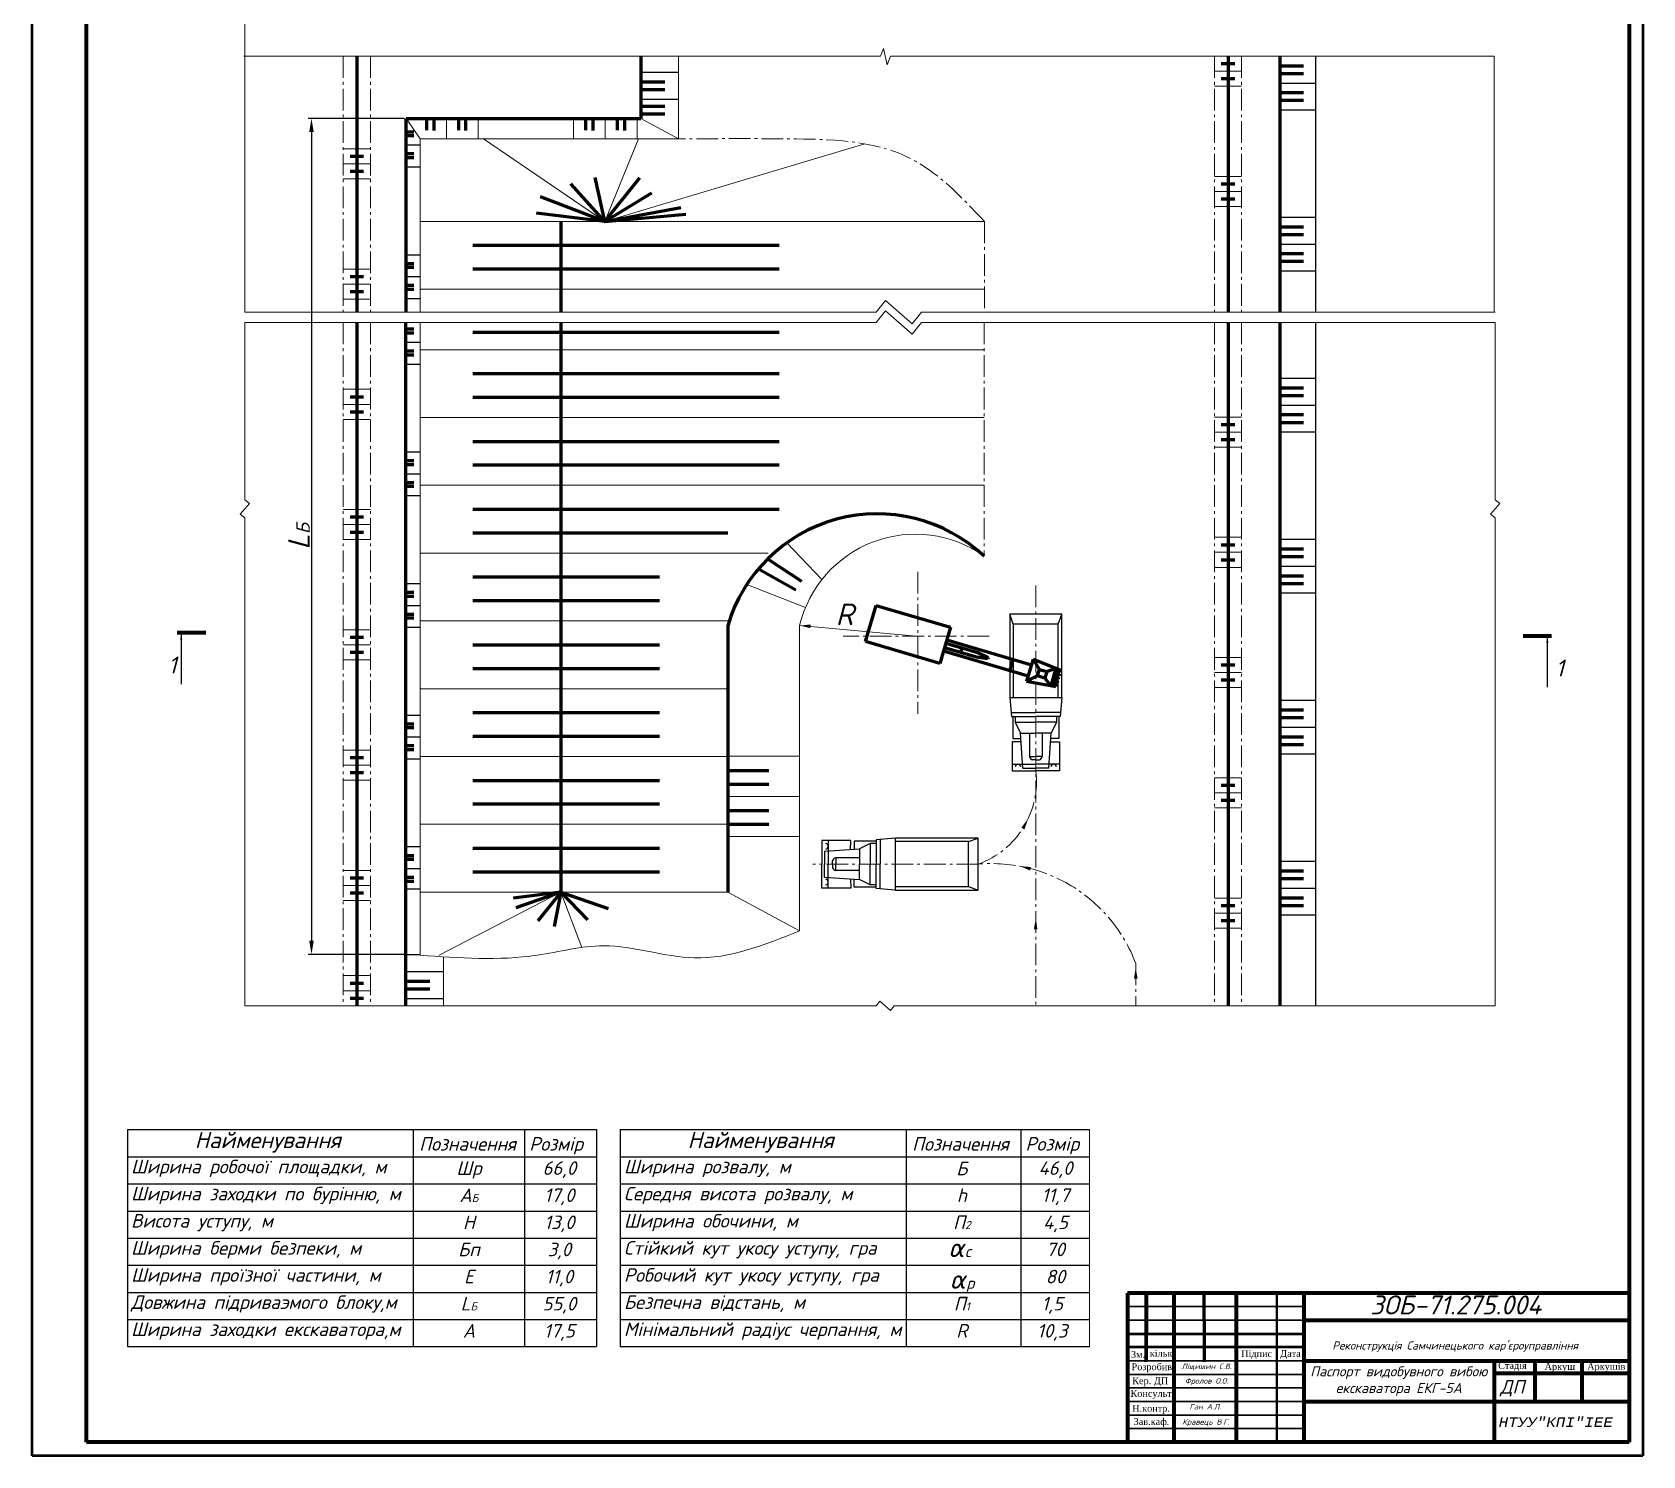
# Model space of a CAD drawing. Header units: millimetres. Extents: x 1555 to 5750, y -1109 to 1444.
# Drawn here: x 2574 to 3168, y -118 to 407 of the extents above; entities that cross this region are included whole.
import ezdxf

# ---------------------------------------------------------------- set-up
doc = ezdxf.new("R2010")
doc.units = ezdxf.units.MM
doc.linetypes.add('gost6', pattern=[12, 8, -1.5, 1, -1.5])
doc.dimstyles.new('ISO-25', dxfattribs={"dimtxt": 2.5, "dimasz": 2.5, "dimexe": 1.25, "dimexo": 0.625, "dimtad": 1, "dimtxsty": 'Standard', "dimcen": 2.5, "dimadec": 0, "dimazin": 0, "dimtfac": 1, "dimtmove": 0, "dimatfit": 3, "dimfxl": 1, "dimarcsym": 0})

# ---------------------------------------------------------------- blocks, each defined once
blk = doc.blocks.new('*D47')
at = {"color": 0, "lineweight": -2, "transparency": 16777216}
for p, q in [((2710.74, 375.13), (2675.26, 375.13)), ((2676.51, 370.13), (2676.51, 71.89)), ((2710.74, 66.89), (2675.26, 66.89))]:
    blk.add_line(p, q, dxfattribs=at)
at = {"color": 0, "lineweight": 25, "transparency": 16777216}
for points in [[(2675.67, 370.13), (2677.34, 370.13), (2676.51, 375.13)], [(2675.67, 71.89), (2677.34, 71.89), (2676.51, 66.89)]]:
    blk.add_solid(points, dxfattribs=at)
at = {"layer": 'Defpoints', "color": 0, "lineweight": 25, "transparency": 16777216}
for p in [(2711.37, 375.13), (2676.51, 66.89), (2711.37, 66.89)]:
    blk.add_point(p, dxfattribs=at)
at = {"color": 0, "transparency": 16777216, "insert": (2671.88, 221.01), "char_height": 8, "attachment_point": 5, "rotation": 90}
blk.add_mtext('{\\fISOCPEUR|b0|i1|c0|p34;L\\fISOCPEUR|b0|i1|c204|p34;\\H0.625x;Б}', dxfattribs=at)

msp = doc.modelspace()

# ---------------------------------------------------------------- linework, layer by layer
at = {"color": 0}
for p, q in [((2573.5084, 723.0007), (2573.5084, -117.9993)), ((3167.5084, -117.9993), (3167.5084, 723.0007)), ((3046.8505, 398.0989), (3046.8505, 303.7269)), ((2797.9935, 392.167), (2811.843, 392.167)), ((3033.6259, 388.2027), (3046.8505, 388.2027)), ((2797.9935, 382.2708), (2811.843, 382.2708)), ((3033.6259, 378.3065), (3046.8505, 378.3065)), ((2711.3684, 365.3631), (2716.5017, 365.3631)), ((2711.3684, 357.2961), (2716.5017, 357.2961)), ((3033.6259, 338.7217), (3046.8505, 338.7217)), ((3033.6259, 328.8255), (3046.8505, 328.8255)), ((2711.3684, 324.9069), (2716.5017, 324.9069)), ((2711.3649, 316.84), (2716.4982, 316.84)), ((3033.6259, 318.9293), (3046.8505, 318.9293)), ((2711.3649, 308.773), (2716.4982, 308.773)), ((3046.8505, 299.8752), (3046.8505, 47.9639)), ((2711.3649, 292.6391), (2716.4982, 292.6391)), ((2711.3649, 284.5721), (2716.4982, 284.5721)), ((3033.6259, 279.3445), (3046.8505, 279.3445)), ((3033.6259, 269.4483), (3046.8505, 269.4483)), ((3033.6259, 259.5521), (3046.8505, 259.5521)), ((2711.3649, 252.1829), (2716.4982, 252.1829)), ((2711.3649, 244.116), (2716.4982, 244.116)), ((2711.3649, 236.049), (2716.4982, 236.049)), ((3033.6259, 219.9673), (3046.8505, 219.9673)), ((3033.6259, 210.0711), (3046.8505, 210.0711)), ((2711.3649, 203.6598), (2716.4982, 203.6598)), ((3033.6259, 200.1749), (3046.8505, 200.1749)), ((2711.3649, 195.5928), (2716.4982, 195.5928)), ((2935.3535, 188.6774), (2934.0838, 192.2941)), ((2951.8601, 188.6774), (2953.2275, 192.2941)), ((2711.3649, 187.5259), (2716.4982, 187.5259)), ((2934.0838, 161.6015), (2934.7132, 154.651)), ((2953.2275, 161.6015), (2952.5981, 154.651)), ((3033.6259, 160.5901), (3046.8505, 160.5901)), ((2711.3649, 155.1367), (2716.4982, 155.1367)), ((2934.5819, 156.1008), (2943.6557, 156.1008)), ((2934.7132, 154.651), (2943.6557, 154.651)), ((2935.1377, 154.651), (2935.1377, 146.4866)), ((2936.0099, 154.651), (2936.0099, 152.4787)), ((2952.7294, 156.1008), (2943.6557, 156.1008)), ((2952.5981, 154.651), (2943.6557, 154.651)), ((2951.3014, 154.651), (2951.3014, 152.4787)), ((2952.1736, 154.651), (2952.1736, 146.4866)), ((2936.0099, 152.4787), (2937.9664, 148.5154)), ((2936.0099, 152.4787), (2943.6557, 152.4787)), ((2937.9664, 148.5154), (2943.6557, 148.5154)), ((2938.8816, 135.5813), (2937.9664, 148.5154)), ((2941.3241, 148.5154), (2941.3241, 139.8336)), ((2951.3014, 152.4787), (2943.6557, 152.4787)), ((2949.3449, 148.5154), (2943.6557, 148.5154)), ((2945.9872, 148.5154), (2945.9872, 139.8336)), ((2948.4297, 135.5813), (2949.3449, 148.5154)), ((2951.3014, 152.4787), (2949.3449, 148.5154)), ((3033.6259, 150.6939), (3046.8505, 150.6939)), ((2711.3649, 147.0697), (2716.4982, 147.0697)), ((2938.1978, 145.2465), (2934.8712, 145.3082)), ((2934.8712, 145.3082), (2934.8712, 134.5665)), ((2935.1377, 146.4866), (2938.11, 146.4866)), ((2949.1136, 145.2465), (2952.4401, 145.3082)), ((2952.1736, 146.4866), (2949.2013, 146.4866)), ((2952.4401, 145.3082), (2952.4401, 134.5665)), ((2711.3649, 139.0028), (2716.4982, 139.0028)), ((2934.8707, 137.001), (2938.7746, 137.001)), ((2938.7746, 137.001), (2943.6557, 137.001)), ((2941.3241, 139.8336), (2943.6557, 139.8336)), ((2943.6557, 138.5734), (2942.2895, 138.5734)), ((2945.9872, 139.8336), (2943.6557, 139.8336)), ((2943.6557, 138.5734), (2945.0218, 138.5734)), ((2948.5367, 137.001), (2943.6557, 137.001)), ((2952.4406, 137.001), (2948.5367, 137.001)), ((3033.6259, 140.7977), (3046.8505, 140.7977)), ((2934.8712, 134.5665), (2943.6557, 134.5665)), ((2938.8816, 135.5813), (2943.6557, 135.5813)), ((2948.4297, 135.5813), (2943.6557, 135.5813)), ((2952.4401, 134.5665), (2943.6557, 134.5665)), ((2875.4221, 108.9393), (2864.6804, 108.9393)), ((2864.6804, 108.9393), (2864.6804, 100.1548)), ((2867.1149, 108.9397), (2867.1149, 105.0358)), ((2875.3604, 105.6127), (2875.4221, 108.9393)), ((2884.7649, 108.6727), (2876.6005, 108.6727)), ((2876.6005, 108.6727), (2876.6005, 105.7004)), ((2882.5926, 107.8005), (2878.6293, 105.844)), ((2884.7649, 107.8005), (2882.5926, 107.8005)), ((2882.5926, 107.8005), (2882.5926, 100.1548)), ((2891.7154, 109.7266), (2884.7649, 109.0972)), ((2884.7649, 109.0972), (2884.7649, 100.1548)), ((2886.2147, 109.2285), (2886.2147, 100.1548)), ((2918.7913, 108.4569), (2922.408, 109.7266)), ((2711.3649, 106.6136), (2716.4982, 106.6136)), ((2865.6952, 104.9288), (2878.6293, 105.844)), ((2865.6952, 104.9288), (2865.6952, 100.1548)), ((2867.1149, 105.0358), (2867.1149, 100.1548)), ((2868.6873, 100.1548), (2868.6873, 101.5209)), ((2878.6293, 102.4863), (2869.9475, 102.4863)), ((2869.9475, 102.4863), (2869.9475, 100.1548)), ((2878.6293, 105.844), (2878.6293, 100.1548)), ((3033.6259, 101.2129), (3046.8505, 101.2129)), ((2711.3649, 98.5466), (2716.4982, 98.5466)), ((2864.6804, 91.3703), (2864.6804, 100.1548)), ((2865.6952, 95.3808), (2865.6952, 100.1548)), ((2865.6952, 95.3808), (2878.6293, 94.4656)), ((2867.1149, 95.2737), (2867.1149, 100.1548)), ((2867.1149, 91.3699), (2867.1149, 95.2737)), ((2868.6873, 100.1548), (2868.6873, 98.7886)), ((2869.9475, 97.8233), (2869.9475, 100.1548)), ((2878.6293, 97.8233), (2869.9475, 97.8233)), ((2878.6293, 94.4656), (2878.6293, 100.1548)), ((2882.5926, 92.509), (2882.5926, 100.1548)), ((2884.7649, 91.2123), (2884.7649, 100.1548)), ((2886.2147, 91.081), (2886.2147, 100.1548)), ((2711.3649, 91.0864), (2716.4982, 91.0864)), ((2875.4221, 91.3703), (2864.6804, 91.3703)), ((2875.3604, 94.6969), (2875.4221, 91.3703)), ((2876.6005, 91.6369), (2876.6005, 94.6091)), ((2884.7649, 91.6369), (2876.6005, 91.6369)), ((2882.5926, 92.509), (2878.6293, 94.4656)), ((2884.7649, 92.509), (2882.5926, 92.509)), ((2891.7154, 90.5829), (2884.7649, 91.2123)), ((2918.7913, 91.9503), (2922.408, 90.5829)), ((3033.6259, 91.3167), (3046.8505, 91.3167)), ((3033.6259, 81.4205), (3046.8505, 81.4205)), ((2711.3649, 66.8856), (2716.4982, 66.8856)), ((2711.3649, 60.5283), (2725.2144, 60.5283)), ((2711.3649, 50.6321), (2725.2144, 50.6321)), ((2608.6064, 2.263), (2781.6317, 2.263)), ((2608.6064, 2.263), (2608.6064, -77.737)), ((2714.0497, 2.263), (2714.0497, -77.737)), ((2755.0973, 2.263), (2755.0973, -77.737)), ((2781.6317, 2.263), (2781.6317, -77.737)), ((2790.3988, 2.263), (2790.3988, -77.737)), ((2790.3988, 2.263), (2963.4241, 2.263)), ((2895.8421, 2.263), (2895.8421, -77.737)), ((2938.0721, 2.263), (2938.0721, -77.737)), ((2608.6064, -7.737), (2781.6317, -7.737)), ((2790.3988, -7.737), (2963.4241, -7.737)), ((2608.6064, -17.737), (2781.6317, -17.737)), ((2790.3988, -17.737), (2963.4241, -17.737)), ((2608.6064, -27.737), (2781.6317, -27.737)), ((2790.3988, -27.737), (2963.4241, -27.737)), ((2608.6064, -37.737), (2781.6317, -37.737)), ((2790.3988, -37.737), (2963.4241, -37.737)), ((2608.6064, -47.737), (2781.6317, -47.737)), ((2790.3988, -47.737), (2963.4241, -47.737)), ((2608.6064, -57.737), (2781.6317, -57.737)), ((2790.3988, -57.737), (2963.4241, -57.737)), ((2608.6064, -67.737), (2781.6317, -67.737)), ((2790.3988, -67.737), (2963.4241, -67.737)), ((2608.6064, -77.737), (2781.6317, -77.737)), ((2790.3988, -77.737), (2963.4241, -77.737)), ((2573.5084, -117.9993), (3167.5084, -117.9993))]:
    msp.add_line(p, q, dxfattribs=at)
at = {"color": 1, "lineweight": 50}
for p, q in [((2573.5084, -117.9993), (2573.5084, 723.0007)), ((3167.5084, 723.0007), (3167.5084, -117.9993)), ((3167.5084, -117.9993), (2573.5084, -117.9993))]:
    msp.add_line(p, q, dxfattribs=at)
at = {"lineweight": 80}
for p, q in [((2593.5084, -112.9993), (2593.5084, 718.0007)), ((3162.5084, 718.0007), (3162.5084, -112.9993)), ((2977.5084, -57.9993), (2977.5084, -112.9993)), ((3162.5084, -57.9993), (2977.5084, -57.9993)), ((2984.5084, -72.9993), (2984.5084, -57.9993)), ((2994.5084, -57.9993), (2994.5084, -112.9993)), ((3017.5084, -57.9993), (3017.5084, -112.9993)), ((3042.5084, -57.9993), (3042.5084, -112.9993)), ((3042.5084, -67.9858), (3162.5084, -67.9858)), ((3042.5084, -82.9993), (3162.5084, -82.9993)), ((3112.6511, -82.7143), (3112.6511, -112.7143)), ((3127.6511, -82.7143), (3127.6511, -97.7143)), ((3145.0084, -82.9993), (3145.0084, -97.9993)), ((3162.6511, -87.7143), (3112.6511, -87.7143)), ((3042.5084, -97.9993), (3162.5084, -97.9993)), ((3162.5084, -112.9993), (2593.5084, -112.9993))]:
    msp.add_line(p, q, dxfattribs=at)
at = {"color": 0, "lineweight": 20}
for p, q in [((2651.9596, 303.7269), (2651.9576, 423.457)), ((2651.5993, 398.0989), (2886.3207, 398.0989)), ((2811.843, 398.0989), (2811.843, 367.6291)), ((2886.3207, 398.0989), (2887.4286, 400.9218)), ((2887.4286, 400.9218), (2888.7647, 394.9314)), ((2890.0029, 398.0989), (2888.7647, 394.9314)), ((2890.0029, 398.0989), (3112.6773, 398.0989)), ((3112.6773, 398.0989), (3112.6773, 303.7269)), ((3009.5527, 392.5551), (3019.5527, 392.5551)), ((3009.5527, 387.0113), (3019.5527, 387.0113)), ((2716.6228, 367.6291), (2711.3685, 375.1291)), ((2726.2706, 375.1291), (2726.2706, 367.6291)), ((2737.99, 375.1291), (2737.99, 367.6291)), ((2773.1484, 375.1291), (2773.1484, 367.6291)), ((2784.8679, 375.1291), (2784.8679, 367.6291)), ((2796.5873, 375.1291), (2796.5873, 367.6291)), ((2797.9935, 375.1291), (2811.843, 367.6291)), ((2688.2377, 363.9592), (2698.2377, 363.9592)), ((2716.6228, 367.6291), (2716.6228, 303.7269)), ((2716.6228, 367.6291), (2811.843, 367.6291)), ((2784.7489, 337.1535), (2739.9505, 367.6291)), ((2784.7489, 337.1535), (2797.1704, 367.6291)), ((2784.7489, 337.1535), (2880.6207, 365.764)), ((2688.2377, 358.4154), (2698.2377, 358.4154)), ((2688.2377, 352.8716), (2698.2377, 352.8716)), ((3009.5527, 353.7487), (3019.5527, 353.7487)), ((3009.5527, 348.2049), (3019.5527, 348.2049)), ((3009.5527, 342.6611), (3019.5527, 342.6611)), ((2924.7233, 337.1542), (2716.6228, 337.1531)), ((2688.2377, 319.609), (2698.2377, 319.609)), ((2688.2377, 314.0652), (2698.2377, 314.0652)), ((2924.7233, 312.1542), (2716.6227, 312.1531)), ((2651.9596, 303.7269), (2884.7721, 303.7269)), ((2688.2377, 308.5214), (2698.2377, 308.5214)), ((2884.7705, 299.8752), (2888.1959, 304.2104)), ((2884.7721, 303.7269), (2888.1975, 308.0621)), ((2888.1959, 304.2104), (2893.1209, 299.8752)), ((2888.1975, 308.0621), (2893.1225, 303.7269)), ((2898.0475, 299.3916), (2893.1225, 303.7269)), ((2901.4729, 303.7269), (2898.0475, 299.3916)), ((2901.4729, 303.7269), (3113.0377, 303.7269)), ((2651.958, 299.8752), (2884.7705, 299.8752)), ((2651.9592, 234.5668), (2651.958, 299.8752)), ((2716.6192, 66.5934), (2716.6192, 299.8752)), ((2898.0459, 295.54), (2893.1209, 299.8752)), ((2901.4713, 299.8752), (2898.0459, 295.54)), ((2901.4713, 299.8752), (3113.0361, 299.8752)), ((3113.0322, 234.5668), (3113.0322, 299.8752)), ((2924.5529, 289.8705), (2716.6192, 289.8694)), ((2688.2377, 275.2588), (2698.2377, 275.2588)), ((2688.2377, 269.715), (2698.2377, 269.715)), ((2688.2377, 264.1712), (2698.2377, 264.1712)), ((2924.5529, 264.8705), (2716.6192, 264.8694)), ((3009.5527, 265.0482), (3019.5527, 265.0482)), ((3009.5527, 259.5045), (3019.5527, 259.5045)), ((3009.5527, 253.9607), (3019.5527, 253.9607)), ((2924.5529, 239.8705), (2716.6192, 239.8694)), ((2651.9592, 234.5668), (2653.6933, 233.1967)), ((2653.6933, 233.1967), (2651.9592, 231.2267)), ((3113.0322, 234.5668), (3114.7663, 233.1967)), ((3114.7663, 233.1967), (3113.0322, 231.2267)), ((2650.2251, 229.2567), (2651.9592, 231.2267)), ((2651.9592, 227.8865), (2650.2251, 229.2567)), ((2651.9624, 47.9639), (2651.9592, 227.8865)), ((2688.2377, 230.9085), (2698.2377, 230.9085)), ((3111.2981, 229.2567), (3113.0322, 231.2267)), ((3113.0322, 227.8865), (3111.2981, 229.2567)), ((3113.0322, 47.9639), (3113.0322, 227.8865)), ((2688.2377, 225.3648), (2698.2377, 225.3648)), ((2688.2377, 219.821), (2698.2377, 219.821)), ((3009.5527, 220.698), (3019.5527, 220.698)), ((2844.9364, 214.8701), (2716.6192, 214.8694)), ((2851.7629, 218.6411), (2864.733, 205.0844)), ((3009.5527, 215.1542), (3019.5527, 215.1542)), ((3009.5527, 209.6105), (3019.5527, 209.6105)), ((2837.02, 203.2626), (2858.7072, 194.7832)), ((2688.2377, 186.5583), (2698.2377, 186.5583)), ((2830.3447, 189.87), (2716.6192, 189.8694)), ((2899.5546, 184.2862), (2856.5527, 188.122)), ((2856.5527, 188.122), (2856.5527, 75.5526)), ((2688.2377, 181.0145), (2698.2377, 181.0145)), ((2688.2377, 175.4708), (2698.2377, 175.4708)), ((3009.5527, 176.3478), (3019.5527, 176.3478)), ((3009.5527, 170.804), (3019.5527, 170.804)), ((2830.0137, 164.87), (2716.6192, 164.8694)), ((3009.5527, 165.2602), (3019.5527, 165.2602)), ((2688.2377, 142.2081), (2698.2377, 142.2081)), ((2688.2377, 136.6643), (2698.2377, 136.6643)), ((2830.0138, 139.87), (2716.6192, 139.8694)), ((2830.014, 139.9308), (2856.5527, 139.9308)), ((2688.2377, 131.1206), (2698.2377, 131.1206)), ((3009.5527, 131.9976), (3019.5527, 131.9976)), ((2830.014, 125.1441), (2856.5527, 125.1441)), ((3009.5527, 126.4538), (3019.5527, 126.4538)), ((3009.5527, 120.91), (3019.5527, 120.91)), ((2830.014, 114.87), (2716.6192, 114.8694)), ((2830.014, 110.3574), (2856.5527, 110.3574)), ((2688.2377, 97.8579), (2698.2377, 97.8579)), ((2688.2377, 92.3141), (2698.2377, 92.3141)), ((2830.0141, 89.87), (2716.6192, 89.8694)), ((2768.4423, 89.8701), (2723.6405, 66.5935)), ((2768.4433, 89.87), (2776.2718, 69.458)), ((2830.0141, 89.8699), (2856.5527, 75.5526)), ((2688.2377, 86.7703), (2698.2377, 86.7703)), ((3009.5527, 87.6474), (3019.5527, 87.6474)), ((3009.5527, 82.1036), (3019.5527, 82.1036)), ((3009.5527, 76.5598), (3019.5527, 76.5598)), ((2725.184, 65.9903), (2725.2023, 47.9639)), ((2688.2377, 59.0514), (2698.2377, 59.0514)), ((2688.2377, 53.5077), (2698.2377, 53.5077)), ((2884.7701, 47.9639), (2651.9624, 47.9639)), ((2884.7701, 47.9639), (2886.1402, 49.698)), ((2886.1402, 49.698), (2888.1102, 47.9639)), ((2890.0802, 46.2298), (2888.1102, 47.9639)), ((2891.4504, 47.9639), (2890.0802, 46.2298)), ((3113.042, 47.9639), (2891.4504, 47.9639)), ((2963.4241, 2.263), (2963.4241, -77.737))]:
    msp.add_line(p, q, dxfattribs=at)
at = {"color": 0, "linetype": 'gost6', "lineweight": 20}
for p, q in [((2688.2377, 398.0989), (2688.2377, 303.7269)), ((2698.2377, 398.0989), (2698.2377, 303.7269)), ((3009.5527, 398.0989), (3009.5527, 303.7269)), ((3019.5527, 398.0989), (3019.5527, 303.7269)), ((2924.7233, 337.1542), (2924.7233, 303.7269)), ((2688.2377, 299.8752), (2688.2377, 47.9639)), ((2698.2377, 299.8752), (2698.2377, 47.9639)), ((2924.5529, 299.8752), (2924.5529, 213.7773)), ((3009.5527, 299.8752), (3009.5527, 47.9639)), ((3019.5527, 299.8752), (3019.5527, 47.9639)), ((2900.1506, 207.9929), (2900.1506, 155.5917)), ((2943.6557, 202.8794), (2943.6557, 47.9639)), ((2926.4506, 184.2862), (2872.6586, 184.2862)), ((2922.408, 100.1548), (2861.3514, 100.1548)), ((2980.4811, 63.5315), (2980.4811, 47.9639))]:
    msp.add_line(p, q, dxfattribs=at)
at = {"color": 0, "lineweight": 60}
for p, q in [((2693.2377, 398.0989), (2693.2377, 330.6965)), ((2797.9935, 398.0989), (2797.9935, 375.1291)), ((3014.5527, 398.0989), (3014.5527, 314.9422)), ((3033.6259, 398.0989), (3033.6259, 303.7269)), ((3017.0527, 395.2485), (3012.0527, 395.2485)), ((3033.6259, 394.5666), (3042.4238, 394.5666)), ((2797.9935, 388.6347), (2806.7914, 388.6347)), ((3017.0527, 389.7047), (3012.0527, 389.7047)), ((3033.6259, 391.735), (3042.4238, 391.735)), ((2797.9935, 385.8032), (2806.7914, 385.8032)), ((3033.6259, 384.6704), (3042.4238, 384.6704)), ((3033.6259, 381.8388), (3042.4238, 381.8388)), ((2711.3684, 303.7269), (2711.3684, 375.1291)), ((2711.3685, 375.1291), (2797.9935, 375.1291)), ((2718.9514, 375.1291), (2718.9514, 370.7764)), ((2721.6256, 375.1291), (2721.6256, 370.6797)), ((2730.6709, 375.1291), (2730.6709, 370.7764)), ((2733.3451, 375.1291), (2733.3451, 370.6797)), ((2777.5487, 375.1291), (2777.5487, 370.7764)), ((2780.2229, 375.1291), (2780.2229, 370.6797)), ((2789.2682, 375.1291), (2789.2682, 370.7764)), ((2791.9424, 375.1291), (2791.9424, 370.6797)), ((2797.9935, 379.7264), (2806.7914, 379.7264)), ((2797.9935, 376.8949), (2806.7914, 376.8949)), ((2714.2892, 370.1095), (2711.3684, 370.1095)), ((2714.2892, 368.6836), (2711.3684, 368.6836)), ((2695.7377, 361.1088), (2690.7377, 361.1088)), ((2714.2892, 362.0425), (2711.3684, 362.0425)), ((2714.2892, 360.6167), (2711.3684, 360.6167)), ((2695.7377, 355.565), (2690.7377, 355.565)), ((2784.7489, 337.1535), (2772.2106, 351.0699)), ((2784.7489, 337.1535), (2781.1886, 353.3359)), ((2784.7489, 337.1535), (2797.5752, 353.2385)), ((3017.0527, 350.8982), (3012.0527, 350.8982)), ((2784.7489, 337.1535), (2761.0001, 346.2481)), ((2784.7489, 337.1535), (2802.0621, 347.6625)), ((3017.0527, 345.3545), (3012.0527, 345.3545)), ((2784.7489, 337.1535), (2759.4928, 340.2245)), ((2784.7489, 337.1535), (2812.7053, 342.2527)), ((2784.7489, 337.1535), (2814.5601, 339.8938)), ((2768.4423, 337.1534), (2768.4426, 303.7269)), ((3033.6259, 335.1894), (3042.4238, 335.1894)), ((2693.2377, 330.6965), (2693.2377, 303.7269)), ((2736.0462, 328.3559), (2848.9753, 328.3559)), ((3033.6259, 332.3578), (3042.4238, 332.3578)), ((2714.2892, 321.5863), (2711.3684, 321.5863)), ((3033.6259, 325.2932), (3042.4238, 325.2932)), ((3033.6259, 322.4616), (3042.4238, 322.4616)), ((2695.7377, 316.7585), (2690.7377, 316.7585)), ((2714.2892, 320.1605), (2711.3684, 320.1605)), ((2736.0462, 319.6535), (2848.9753, 319.6535)), ((3014.5527, 314.9422), (3014.5527, 303.7269)), ((2695.7377, 311.2148), (2690.7377, 311.2148)), ((2714.2857, 313.5194), (2711.3649, 313.5194)), ((2714.2857, 312.0936), (2711.3649, 312.0936)), ((2693.2377, 299.8752), (2693.2377, 247.5399)), ((2711.3649, 47.9639), (2711.3649, 299.8752)), ((2714.2857, 297.3855), (2711.3649, 297.3855)), ((2768.4401, 299.8752), (2768.442, 89.87)), ((3014.5527, 299.8752), (3014.5527, 231.7856)), ((3033.6259, 299.8752), (3033.6259, 47.9639)), ((2714.2857, 295.9597), (2711.3649, 295.9597)), ((2736.0462, 296.3699), (2848.9753, 296.3699)), ((2714.2857, 289.3185), (2711.3649, 289.3185)), ((2714.2857, 287.8927), (2711.3649, 287.8927)), ((2736.0462, 281.0723), (2848.9753, 281.0723)), ((3033.6259, 275.8122), (3042.4238, 275.8122)), ((2695.7377, 272.4083), (2690.7377, 272.4083)), ((2736.0462, 272.3699), (2848.9753, 272.3699)), ((3033.6259, 272.9806), (3042.4238, 272.9806)), ((2695.7377, 266.8645), (2690.7377, 266.8645)), ((3017.0527, 262.1978), (3012.0527, 262.1978)), ((3033.6259, 265.916), (3042.4238, 265.916)), ((3033.6259, 263.0844), (3042.4238, 263.0844)), ((2736.0462, 256.0723), (2848.9753, 256.0723)), ((3017.0527, 256.654), (3012.0527, 256.654)), ((2693.2377, 247.5399), (2693.2377, 164.3832)), ((2714.2857, 248.8623), (2711.3649, 248.8623)), ((2714.2857, 247.4365), (2711.3649, 247.4365)), ((2736.0462, 247.3699), (2848.9753, 247.3699)), ((2714.2857, 240.7954), (2711.3649, 240.7954)), ((2714.2857, 239.3696), (2711.3649, 239.3696)), ((3014.5527, 231.7856), (3014.5527, 148.6289)), ((2695.7377, 228.0581), (2690.7377, 228.0581)), ((2736.0462, 231.0723), (2848.9753, 231.0723)), ((2695.7377, 222.5143), (2690.7377, 222.5143)), ((2736.0462, 222.3699), (2830.0567, 222.3699)), ((3017.0527, 217.8476), (3012.0527, 217.8476)), ((3033.6259, 216.435), (3042.4238, 216.435)), ((2841.3112, 209.0202), (2855.135, 201.3586)), ((2844.7261, 212.7104), (2857.2009, 204.496)), ((3017.0527, 212.3038), (3012.0527, 212.3038)), ((3033.6259, 213.6034), (3042.4238, 213.6034)), ((2736.0462, 206.0723), (2804.9048, 206.0723)), ((3033.6259, 206.5388), (3042.4238, 206.5388)), ((3033.6259, 203.7072), (3042.4238, 203.7072)), ((2714.2857, 200.3392), (2711.3649, 200.3392)), ((2714.2857, 198.9134), (2711.3649, 198.9134)), ((2736.0462, 197.3699), (2804.9048, 197.3699)), ((2714.2857, 192.2723), (2711.3649, 192.2723)), ((2714.2857, 190.8465), (2711.3649, 190.8465)), ((2880.7921, 182.2376), (2884.7205, 195.5956)), ((2884.7205, 195.5956), (2912.2154, 187.5098)), ((2830.0136, 188.0682), (2830.0141, 89.8699)), ((2912.2154, 187.5098), (2908.2871, 174.1518)), ((2695.7377, 183.7079), (2690.7377, 183.7079)), ((2736.0462, 181.0723), (2804.9048, 181.0723)), ((2908.2871, 174.1518), (2880.7921, 182.2376)), ((2909.6634, 178.8318), (2940.8521, 169.6597)), ((2910.0189, 180.0407), (2921.8075, 176.5738)), ((2910.4836, 181.6209), (2922.2722, 178.1541)), ((2910.8391, 182.8298), (2942.0023, 173.6652)), ((2916.3779, 179.8875), (2915.9132, 178.3072)), ((2695.7377, 178.1641), (2690.7377, 178.1641)), ((2736.0462, 172.3699), (2804.9048, 172.3699)), ((2921.8075, 176.5738), (2925.926, 176.0031)), ((2922.2722, 178.1541), (2926.044, 176.4044)), ((2926.0209, 176.3269), (2925.9017, 175.9259)), ((2935.272, 175.7693), (2934.0962, 171.7713)), ((2942.0361, 173.7801), (2940.8603, 169.7821)), ((2942.655, 175.7901), (2942.0486, 173.7283)), ((2944.9499, 171.9928), (2942.655, 175.7901)), ((2942.655, 175.7901), (2951.0561, 172.4001)), ((2947.7109, 171.1808), (2951.0561, 172.4001)), ((2951.0561, 172.4001), (2949.1654, 165.9708)), ((2951.0561, 172.4001), (2952.7761, 171.7061)), ((3017.0527, 173.4974), (3012.0527, 173.4974)), ((2940.8729, 169.7303), (2940.2665, 167.6685)), ((2944.1942, 169.5754), (2940.2665, 167.6685)), ((2940.2665, 167.6685), (2950.9872, 165.6232)), ((2944.1942, 169.5754), (2944.9499, 171.9928)), ((2946.9964, 168.7513), (2944.1942, 169.5754)), ((2944.9499, 171.9928), (2947.7109, 171.1808)), ((2947.7109, 171.1808), (2946.9964, 168.7513)), ((2946.9964, 168.7513), (2949.1654, 165.9708)), ((2949.5168, 167.1659), (2951.2368, 166.4719)), ((2951.405, 167.0441), (2949.5168, 167.1659)), ((2949.8935, 168.4468), (2951.6135, 167.7528)), ((2951.798, 168.3803), (2949.9098, 168.5022)), ((2950.2865, 169.783), (2952.0064, 169.089)), ((2952.1747, 169.6612), (2950.2865, 169.783)), ((2950.6632, 171.0639), (2952.3831, 170.3699)), ((2952.5677, 170.9974), (2950.6795, 171.1193)), ((2951.2368, 166.4719), (2950.9872, 165.6232)), ((2951.6135, 167.7528), (2951.405, 167.0441)), ((2952.0064, 169.089), (2951.798, 168.3803)), ((2952.3831, 170.3699), (2952.1747, 169.6612)), ((2952.7761, 171.7061), (2952.5677, 170.9974)), ((3017.0527, 167.9536), (3012.0527, 167.9536)), ((2693.2377, 164.3832), (2693.2377, 81.2266)), ((2736.0462, 156.0723), (2804.9048, 156.0723)), ((3033.6259, 157.0578), (3042.4238, 157.0578)), ((2714.2857, 151.8161), (2711.3649, 151.8161)), ((2714.2857, 150.3903), (2711.3649, 150.3903)), ((3014.5527, 148.6289), (3014.5527, 65.4723)), ((3033.6259, 154.2262), (3042.4238, 154.2262)), ((2714.2857, 143.7491), (2711.3649, 143.7491)), ((2736.0462, 147.3699), (2804.9048, 147.3699)), ((3033.6259, 147.1616), (3042.4238, 147.1616)), ((3033.6259, 144.33), (3042.4238, 144.33)), ((2695.7377, 139.3577), (2690.7377, 139.3577)), ((2714.2857, 142.3233), (2711.3649, 142.3233)), ((2695.7377, 133.8139), (2690.7377, 133.8139)), ((2736.0462, 131.0723), (2804.9048, 131.0723)), ((2830.014, 134.7237), (2845.1403, 134.7237)), ((2830.014, 129.6567), (2845.1404, 129.6567)), ((3017.0527, 129.1471), (3012.0527, 129.1471)), ((2736.0462, 122.3699), (2804.9048, 122.3699)), ((2830.014, 119.937), (2845.1403, 119.937)), ((3017.0527, 123.6034), (3012.0527, 123.6034)), ((2830.014, 114.87), (2845.1404, 114.87)), ((2714.2857, 103.293), (2711.3649, 103.293)), ((2714.2857, 101.8672), (2711.3649, 101.8672)), ((2736.0462, 106.0723), (2804.9048, 106.0723)), ((2714.2857, 95.226), (2711.3649, 95.226)), ((2736.0462, 97.3699), (2804.9048, 97.3699)), ((3033.6259, 97.6806), (3042.4238, 97.6806)), ((2695.7377, 95.0074), (2690.7377, 95.0074)), ((2695.7377, 89.4637), (2690.7377, 89.4637)), ((2714.2857, 93.8002), (2711.3649, 93.8002)), ((2768.4423, 89.8701), (2750.9472, 87.6256)), ((2768.442, 89.87), (2751.8925, 84.084)), ((2768.4442, 89.8677), (2759.9278, 79.2437)), ((2768.4442, 89.8677), (2766.0724, 77.1187)), ((2768.442, 89.87), (2778.3616, 79.5979)), ((2768.4433, 89.87), (2785.9242, 83.8478)), ((3033.6259, 94.849), (3042.4238, 94.849)), ((3017.0527, 84.7969), (3012.0527, 84.7969)), ((3033.6259, 87.7844), (3042.4238, 87.7844)), ((3033.6259, 84.9528), (3042.4238, 84.9528)), ((2693.2377, 81.2266), (2693.2377, 47.9639)), ((3017.0527, 79.2531), (3012.0527, 79.2531)), ((3014.5527, 65.4723), (3014.5527, 47.9639)), ((2695.7377, 56.201), (2690.7377, 56.201)), ((2711.3649, 56.996), (2720.1628, 56.996)), ((2711.3649, 54.1644), (2720.1628, 54.1644)), ((2695.7377, 50.6572), (2690.7377, 50.6572))]:
    msp.add_line(p, q, dxfattribs=at)
at = {"color": 0, "lineweight": 100}
for p, q in [((2637.5014, 185.4462), (2627.0245, 185.4462)), ((3133.8247, 184.2862), (3123.3478, 184.2862))]:
    msp.add_line(p, q, dxfattribs=at)
at = {"lineweight": 25}
for p, q in [((2977.5084, -57.9993), (2977.5084, -57.9993)), ((2977.5084, -57.9993), (2977.5084, -57.9993)), ((2977.5084, -57.9993), (2977.5084, -57.9993)), ((2977.5084, -67.9993), (2977.5084, -62.9993)), ((3005.759, -78.042), (3005.759, -78.042)), ((3010.0084, -77.9993), (3010.0084, -77.9993)), ((2977.5084, -112.9993), (2977.5084, -107.9993))]:
    msp.add_line(p, q, dxfattribs=at)
at = {"lineweight": 60}
for p, q in [((3005.6428, -58.1875), (3005.759, -78.042)), ((3005.759, -78.042), (3005.759, -83.3829))]:
    msp.add_line(p, q, dxfattribs=at)
at = {"lineweight": 40}
msp.add_line((3032.5084, -57.9993), (3032.5084, -112.9993), dxfattribs=at)
at = {"lineweight": 30}
for p, q in [((2977.5084, -62.9993), (3042.5084, -62.9993)), ((2977.5084, -67.9993), (3042.5084, -67.9993)), ((2977.5084, -72.9993), (3042.5084, -72.9993)), ((3042.5084, -82.9993), (2977.5084, -82.9993)), ((3042.5084, -87.9993), (2977.5084, -87.9993)), ((3042.5084, -92.9993), (2977.5084, -92.9993)), ((2977.5084, -97.9993), (3042.5084, -97.9993)), ((2977.5084, -102.9993), (3042.5084, -102.9993)), ((2977.5084, -107.9993), (3042.5084, -107.9993))]:
    msp.add_line(p, q, dxfattribs=at)
at = {"lineweight": 50}
for p, q in [((2977.5084, -72.9993), (3042.5084, -72.9993)), ((3042.5084, -77.9993), (2977.5084, -77.9993))]:
    msp.add_line(p, q, dxfattribs=at)
at = {"color": 0}
for points in [[(2934.0838, 192.2941), (2934.0838, 161.6015), (2953.2275, 161.6015), (2953.2275, 192.2941)], [(2935.3535, 188.6774), (2935.3535, 161.6015), (2951.8601, 161.6015), (2951.8601, 188.6774)], [(2922.408, 109.7266), (2891.7154, 109.7266), (2891.7154, 90.5829), (2922.408, 90.5829)], [(2918.7913, 108.4569), (2891.7154, 108.4569), (2891.7154, 91.9503), (2918.7913, 91.9503)]]:
    msp.add_lwpolyline(points, close=True, dxfattribs=at)
at = {"color": 0, "lineweight": 60}
msp.add_arc((2885.1929, 171.8367), 57.5172, 46.81811, 163.6082212, dxfattribs=at)
at = {"color": 0, "lineweight": 20}
msp.add_arc((2899.2099, 178.0038), 43.8408, 54.6851368, 166.656114, dxfattribs=at)
at = {"color": 0}
for centre, radius, start, end in [((2937.0765, 135.9879), 1.013, 5.9699532, 174.8621136), ((2942.9708, 140.0952), 1.6673, 189.0271845, 245.8814054), ((2944.3405, 140.0952), 1.6673, 294.1185946, 350.9728155), ((2950.2348, 135.9879), 1.013, 5.1378864, 174.0300468), ((2866.1018, 106.7339), 1.013, 275.9699532, 84.8621136), ((2870.2091, 100.8396), 1.6673, 99.0271845, 155.8814054), ((2870.2091, 99.47), 1.6673, 204.1185946, 260.9728155), ((2866.1018, 93.5757), 1.013, 275.1378864, 84.0300468)]:
    msp.add_arc(centre, radius, start, end, dxfattribs=at)
at = {"color": 0, "linetype": 'gost6', "lineweight": 20}
for centre, radius, start, end in [((2911.4329, 130.697), 32.4542, 289.7654681, 6.8476779), ((2927.3675, 43.6644), 56.7076, 20.5082369, 95.0173085)]:
    msp.add_arc(centre, radius, start, end, dxfattribs=at)
at = {"lineweight": 70}
msp.add_arc((2757.3312, -75.6037), 227.0652, 358.036666, 0.703164, dxfattribs=at)
at = {"color": 0, "linetype": 'gost6', "lineweight": 20}
msp.add_spline([(2924.7233, 337.1542), (2896.5961, 360.8044), (2852.326, 367.6291), (2811.843, 367.6291)], degree=3, dxfattribs=at)
at = {"color": 0, "lineweight": 20}
msp.add_spline([(2856.5527, 75.5526), (2817.6833, 65.6035), (2784.2489, 70.058), (2759.7303, 66.5934), (2716.6192, 66.5934)], degree=3, dxfattribs=at)
at = {"color": 0}
for points in [[(2860.5019, 187.2009), (2856.5527, 188.122), (2860.5871, 188.5315)], [(2938.3272, 113.671), (2940.801, 116.8842), (2939.5031, 113.0423)], [(2941.5397, 97.799), (2937.8238, 99.4228), (2941.8655, 99.0919)], [(2942.9102, 76.163), (2943.6557, 80.1491), (2944.2433, 76.1367)], [(2979.8539, 57.9131), (2980.4811, 61.9195), (2981.1872, 57.9263)]]:
    msp.add_solid(points, dxfattribs=at)

# ---------------------------------------------------------------- texts
at = {"color": 0, "lineweight": 20, "attachment_point": 1}
for s, insert, char_height, width in [('{\\fISOCPEUR|b0|i1|c0|p34;R}', (2869.8026, 196.271), 8, 12.95371), ('{\\fISOCPEUR|b0|i1|c0|p34;1}', (2623.6472, 176.7551), 6.25, 8.2112), ('{\\fISOCPEUR|b0|i1|c0|p34;1}', (3135.2989, 175.5951), 6.25, 8.2112)]:
    msp.add_mtext(s, dxfattribs=dict(at, insert=insert, char_height=char_height, width=width))
at = {"color": 0}
for s, insert, char_height, width, attachment_point in [('{\\fISOCPEUR|b0|i1|c204|p34;Найменування}', (2633.4343, 1.4409), 6, 59.201769, 1), ('{\\fISOCPEUR|b0|i1|c204|p34;Найменування}', (2815.2267, 1.4409), 6, 59.201769, 1), ('{\\fISOCPEUR|b0|i1|c204|p34;Позначення}', (2716.2253, -0.4831), 5, 57.026097, 1), ('{\\fISOCPEUR|b0|i1|c204|p34;Розмір}', (2756.8337, -0.4831), 5, 24.797955, 1), ('{\\fISOCPEUR|b0|i1|c204|p34;Позначення}', (2898.0178, -0.4831), 5, 57.026097, 1), ('{\\fISOCPEUR|b0|i1|c204|p34;Розмір}', (2939.8085, -0.4831), 5, 24.797955, 1), ('{\\fISOCPEUR|b0|i1|c204|p34;Ширина робочої площадки, м}', (2609.9631, -8.8455), 5, 116.105338, 1), ('{\\fISOCPEUR|b0|i1|c204|p34;Шр}', (2734.5735, -9.4155), 5, 41.04762, 2), ('{\\fISOCPEUR|b0|i1|c204|p34;66,0}', (2767.9302, -9.4155), 5, 26.100059, 2), ('{\\fISOCPEUR|b0|i1|c204|p34;Ширина розвалу, м}', (2791.7555, -8.8455), 5, 116.105338, 1), ('{\\fISOCPEUR|b0|i1|c204|p34;Б}', (2916.3659, -9.5662), 5, 41.04762, 2), ('{\\fISOCPEUR|b0|i1|c204|p34;46,0}', (2950.905, -9.4155), 5, 26.100059, 2), ('{\\fISOCPEUR|b0|i1|c204|p34;Ширина заходки по бурінню, м}', (2609.9631, -18.8455), 5, 116.105338, 1), ('{\\fISOCPEUR|b0|i1|c204|p34;А\\H0.6x;Б}', (2734.5735, -19.4155), 5, 41.04762, 2), ('{\\fISOCPEUR|b0|i1|c0|p34;17\\fISOCPEUR|b0|i1|c204|p34;,0}', (2767.9302, -19.4155), 5, 26.100059, 2), ('{\\fISOCPEUR|b0|i1|c204|p34;Середня висота розвалу, м}', (2791.7555, -18.8455), 5, 116.105338, 1), ('{\\fISOCPEUR|b0|i1|c0|p34;h}', (2916.3659, -19.4155), 5, 41.04762, 2), ('{\\fISOCPEUR|b0|i1|c204|p34;11,7}', (2950.905, -19.4155), 5, 26.100059, 2), ('{\\fISOCPEUR|b0|i1|c204|p34;Висота уступу, м}', (2609.9631, -28.8455), 5, 116.105338, 1), ('{\\fISOCPEUR|b0|i1|c204|p34;Н}', (2734.5735, -29.4155), 5, 41.04762, 2), ('{\\fISOCPEUR|b0|i1|c204|p34;13,0}', (2767.9302, -29.4155), 5, 26.100059, 2), ('{\\fISOCPEUR|b0|i1|c204|p34;Ширина обочини, м}', (2791.7555, -28.8455), 5, 116.105338, 1), ('{\\fISOCPEUR|b0|i1|c204|p34;П\\H0.6x;2}', (2916.3659, -29.4155), 5, 41.04762, 2), ('{\\fISOCPEUR|b0|i1|c204|p34;4,5}', (2950.905, -29.4155), 5, 26.100059, 2), ('{\\fISOCPEUR|b0|i1|c204|p34;Ширина берми безпеки, м}', (2609.9631, -38.8455), 5, 116.105338, 1), ('{\\fISOCPEUR|b0|i1|c204|p34;Бп}', (2734.5735, -39.4155), 5, 41.04762, 2), ('{\\fISOCPEUR|b0|i1|c204|p34;3,0}', (2767.9302, -39.4155), 5, 26.100059, 2), ('{\\fISOCPEUR|b0|i1|c204|p34;Стійкий кут укосу уступу, гра}', (2791.7555, -38.8455), 5, 116.105338, 1), ('{\\fISOCPEUR|b0|i1|c0|p32;α\\fISOCPEUR|b0|i1|c204|p32;\\H0.6x;с}', (2915.4513, -37.737), 7, 36.781256, 2), ('{\\fISOCPEUR|b0|i1|c204|p34;70}', (2950.905, -39.4155), 5, 26.100059, 2), ('{\\fISOCPEUR|b0|i1|c204|p34;Ширина проїзної частини\\fISOCPEUR|b0|i1|c0|p34;, \\fISOCPEUR|b0|i1|c204|p34;м}', (2609.9631, -48.8455), 5, 116.105338, 1), ('{\\fISOCPEUR|b0|i1|c204|p32;Е}', (2734.5735, -49.4155), 5, 41.04762, 2), ('{\\fISOCPEUR|b0|i1|c204|p34;11,0}', (2767.9302, -49.4155), 5, 26.100059, 2), ('{\\fISOCPEUR|b0|i1|c204|p34;Робочий кут укосу уступу, гра}', (2791.7555, -48.8455), 5, 116.105338, 1), ('{\\fISOCPEUR|b0|i1|c0|p32;α\\fISOCPEUR|b0|i1|c204|p32;\\H0.6x;р}', (2916.3659, -49.4155), 7, 41.04762, 2), ('{\\fISOCPEUR|b0|i1|c204|p34;80}', (2950.905, -49.4155), 5, 26.100059, 2), ('{\\fISOCPEUR|b0|i1|c204|p34;Довжина підриваэмого блоку\\fISOCPEUR|b0|i1|c0|p34;,\\fISOCPEUR|b0|i1|c204|p34;м}', (2609.9631, -58.8455), 5, 116.105338, 1), ('{\\fISOCPEUR|b0|i1|c204|p34;Безпечна відстань\\fISOCPEUR|b0|i1|c0|p34;,\\fISOCPEUR|b0|i1|c204|p34; м}', (2791.7555, -58.8455), 5, 116.105338, 1), ('{\\fISOCPEUR|b0|i1|c204|p32;П\\H0.6x;1}', (2916.3659, -59.4155), 5, 41.04762, 2), ('{\\fISOCPEUR|b0|i1|c0|p32;L\\fISOCPEUR|b0|i1|c204|p32;\\H0.6x;Б}', (2734.5735, -59.4155), 5, 41.04762, 2), ('{\\fISOCPEUR|b0|i1|c204|p34;55,0}', (2767.9302, -59.4155), 5, 26.100059, 2), ('{\\fISOCPEUR|b0|i1|c204|p34;1,5}', (2949.7226, -59.4155), 5, 26.100059, 2), ('{\\fISOCPEUR|b0|i1|c204|p34;Ширина заходки екскаватора\\fISOCPEUR|b0|i1|c0|p34;,\\fISOCPEUR|b0|i1|c204|p34;м}', (2609.9631, -68.8455), 5, 116.105338, 1), ('{\\fISOCPEUR|b0|i1|c204|p32;А}', (2734.5735, -69.4155), 5, 41.04762, 2), ('{\\fISOCPEUR|b0|i1|c204|p34;17,5}', (2767.9302, -69.4155), 5, 26.100059, 2), ('{\\fISOCPEUR|b0|i1|c204|p34;Мінімальний радіус черпання\\fISOCPEUR|b0|i1|c0|p34;,\\fISOCPEUR|b0|i1|c204|p34; м}', (2791.7555, -68.8455), 5, 116.105338, 1), ('{\\fISOCPEUR|b0|i1|c0|p32;R}', (2916.3659, -69.4155), 5, 41.04762, 2), ('{\\fISOCPEUR|b0|i1|c204|p34;10,3}', (2949.7226, -69.4155), 5, 26.100059, 2)]:
    msp.add_mtext(s, dxfattribs=dict(at, insert=insert, char_height=char_height, width=width, attachment_point=attachment_point))
at = {"color": 0, "lineweight": 30}
for s, insert, char_height, width, attachment_point in [('{\\fISOCPEUR|b0|i1|c204|p34;\\H1.1667x;\\C256;ЗОБ-\\fISOCPEUR|b0|i1|c0|p34;7\\fISOCPEUR|b0|i1|c204|p34;1.\\fISOCPEUR|b0|i1|c0|p34;275\\fISOCPEUR|b0|i1|c204|p34;.\\fISOCPEUR|b0|i1|c0|p34;0\\fISOCPEUR|b0|i1|c204|p34;04}', (3098.5277, -58.8676), 6, 57.974266, 2), ('\\pi2;{\\fISOCPEUR|b0|i1|c204|p34;\\C256;Ліщишин С.В.}', (3005.6465, -84.021), 2, 23, 2), ('{\\fISOCPEUR|b0|i1|c204|p34;Паспорт видобувного вибою екскаватора ЕКГ-5А}', (3077.5084, -85.0032), 3.7, 70, 2), ('\\pi2;{\\fISOCPEUR|b0|i1|c204|p34;\\C256;Фролов О.О.}', (3005.6465, -89.3827), 2, 23, 2), ('\\pi2;{\\fISOCPEUR|b0|i1|c204|p34;\\C256;Ган А.Л.}', (3005.1639, -98.9004), 2, 23, 2), ('\\pi2;{\\fISOCPEUR|b0|i1|c204|p34;\\C256;Кравець В.Г.}', (3005.4052, -104.5033), 2, 23, 2), ('{\\fISOCTEUR|b0|i1|c204|p49;НТУУ"КПІ"ІЕЕ}', (3114.3772, -103.8522), 3.5, 46.664098, 1)]:
    msp.add_mtext(s, dxfattribs=dict(at, insert=insert, char_height=char_height, width=width, attachment_point=attachment_point))
at = {"lineweight": 20, "attachment_point": 1}
for s, insert, char_height, width in [("\\pi10.515;{\\fISOCPEUR|b0|i1|c204|p34;Реконструкція Самчинецького кар\\fISOCPEUR|b0|i1|c0|p34;'\\fISOCPEUR|b0|i1|c204|p34;єроуправління}", (3042.5084, -75.8343), 3, 120), ('{\\fTimes New Roman|b0|i0|c204|p18;Зм.}', (2978.7506, -79.3634), 2.5, 16.045455), ('{\\fTimes New Roman|b0|i0|c204|p18;кільк.}', (2985.6863, -78.9699), 2.5, 16.045455), ('{\\fTimes New Roman|b0|i0|c204|p18;Підпис}', (3019.3729, -79.0907), 2.5, 16.045455), ('{\\fTimes New Roman|b0|i0|c204|p18;Дата}', (3033.7642, -79.0477), 2.5, 16.045455), ('{\\fTimes New Roman|b0|i0|c204|p18;Розробив}', (2978.9441, -83.9326), 2.5, 16.045455), ('{\\fTimes New Roman|b0|i0|c204|p18;Кер. ДП}', (2979.2001, -89.091), 2.5, 16.045455), ('{\\fTimes New Roman|b0|i0|c204|p18;Стадія}', (3114.1484, -83.4672), 2.5, 16.045455), ('{\\fTimes New Roman|b0|i0|c204|p18;Аркуш}', (3131.3048, -83.8135), 2.5, 14.281042), ('{\\fTimes New Roman|b0|i0|c204|p18;Аркушів}', (3146.9999, -83.7523), 2.5, 16.045455), ('{\\fTimes New Roman|b0|i0|c204|p18;Консульт}', (2978.5565, -93.7632), 2.5, 16.045455), ('{\\fISOCPEUR|b0|i1|c204|p34;ДП}', (3114.8988, -90.098), 5, 16.045455), ('{\\fTimes New Roman|b0|i0|c204|p18;Н.контр.}', (2979.2001, -99.2364), 2.5, 16.045455), ('{\\fTimes New Roman|b0|i0|c204|p18;Зав.каф\\fTimes New Roman|b0|i1|c204|p18;.}', (2979.7256, -104.1275), 2.5, 16.045455)]:
    msp.add_mtext(s, dxfattribs=dict(at, insert=insert, char_height=char_height, width=width))

# ---------------------------------------------------------------- dimensions: what is measured, and where the dimension line sits
at = {"color": 0}
dim = msp.add_linear_dim(base=(2676.5055, 66.8856), p1=(2711.3684, 375.1291), p2=(2711.3684, 66.8856), angle=90, text='{\\fISOCPEUR|b0|i1|c0|p34;L\\fISOCPEUR|b0|i1|c204|p34;\\H0.625x;Б}', dimstyle='ISO-25', override={"dimtxt": 8, "dimasz": 5}, dxfattribs=at)
dim.commit()
dim.dimension.update_dxf_attribs({"geometry": '*D47', "text_midpoint": (2671.8805, 221.0073)})

# ---------------------------------------------------------------- leaders
at = {"color": 0, "lineweight": 20}
for points in [[(2628.4693, 185.4462), (2628.4693, 166.54)], [(3132.2916, 184.2862), (3132.2916, 165.38)]]:
    msp.add_leader(points, dimstyle='ISO-25', override={"dimgap": 0.625, "dimtad": 0}, dxfattribs=at)

doc.saveas('drawing.dxf')
